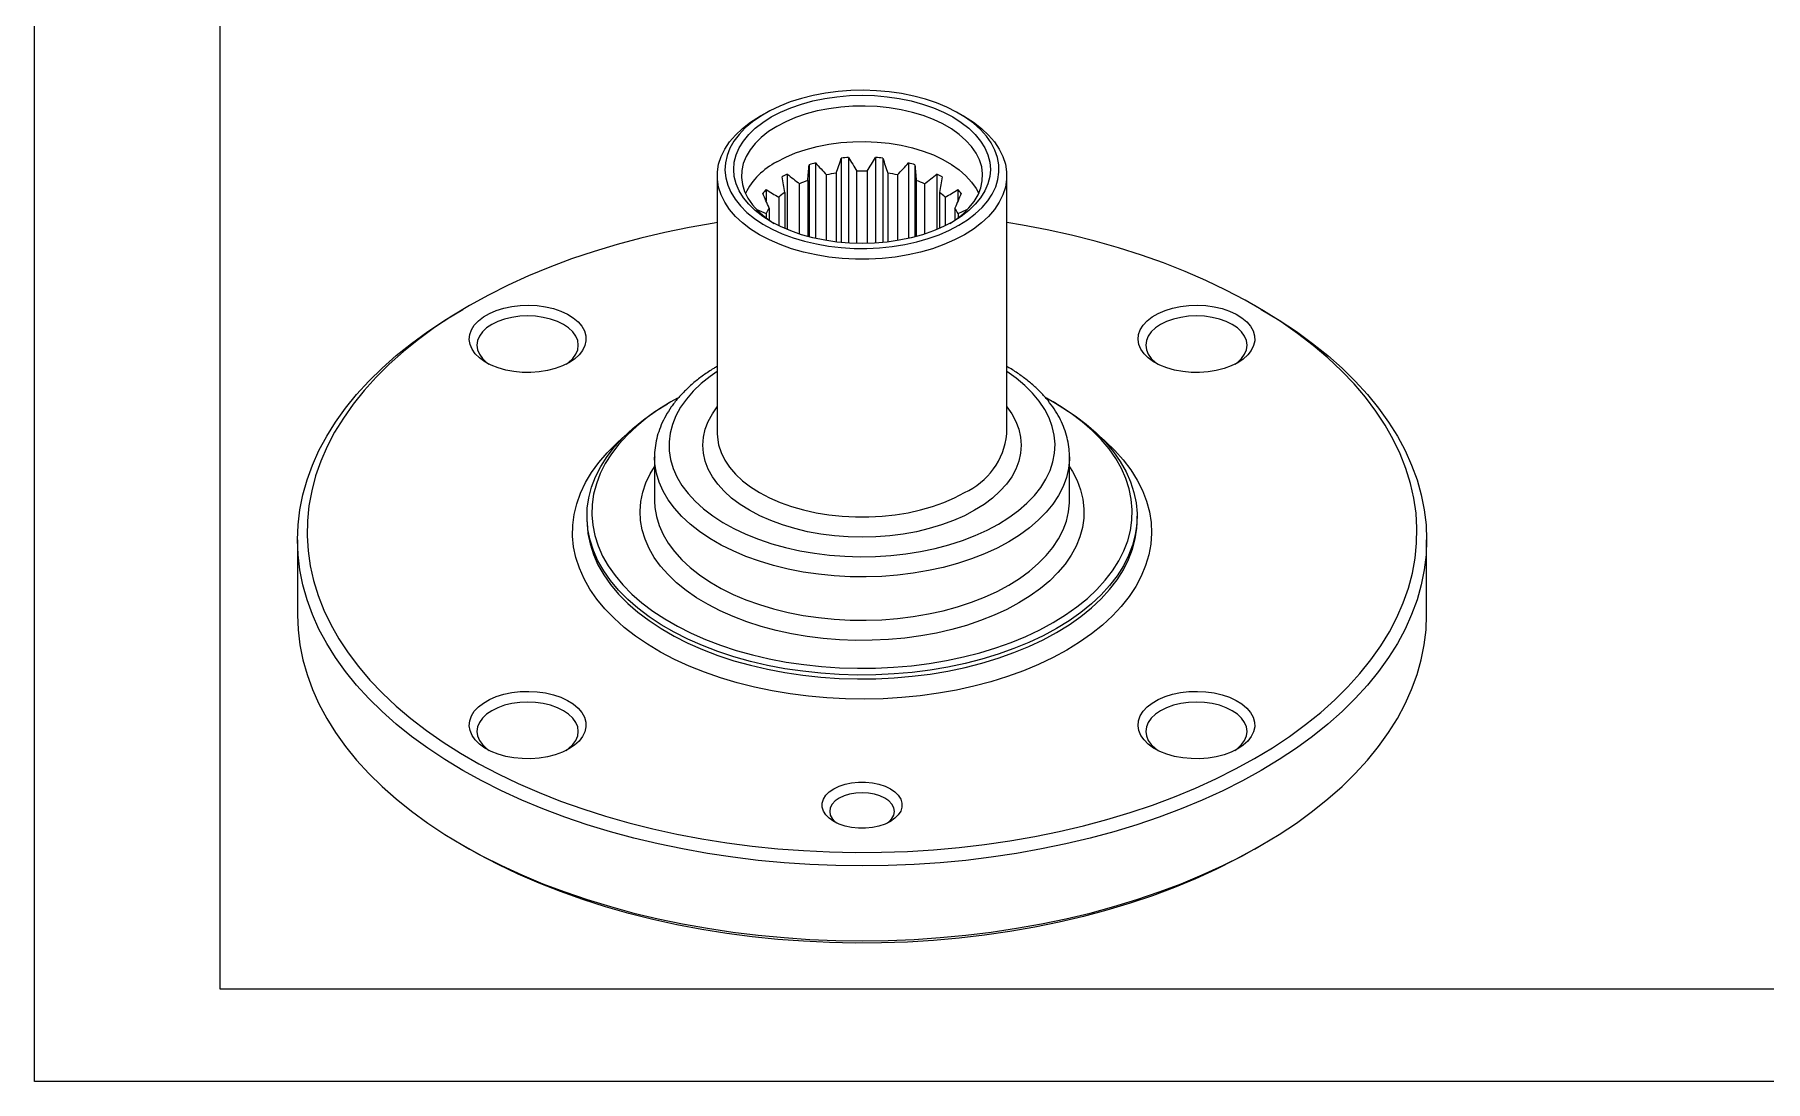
# Model space of a CAD drawing. Header units: millimetres. Extents: x 2452 to 2855, y 1106 to 1391.
# Drawn here: x 2452 to 2631.3, y 1106.5 to 1214.9 of the extents above; entities that cross this region are included whole.
import ezdxf

# ---------------------------------------------------------------- set-up
doc = ezdxf.new("R2010")
doc.units = ezdxf.units.MM
doc.linetypes.add('ACAD_ISO05W100', pattern=[33, 24, -3, 0, -3, 0, -3])
doc.layers.add('AM_BOR', color=2, linetype='ACAD_ISO05W100', lineweight=35)

# ---------------------------------------------------------------- blocks, each defined once
blk = doc.blocks.new('A3 ZTL')
for p, q in [((19.57, 280.82), (19.57, 9.78)), ((19.57, 9.78), (401.17, 9.78))]:
    blk.add_line(p, q)
at = {"layer": 'AM_BOR', "color": 135, "linetype": 'Continuous', "lineweight": 25}
for p, q in [((0, 0), (0, 290.61)), ((410.96, 0), (0, 0))]:
    blk.add_line(p, q, dxfattribs=at)

msp = doc.modelspace()

# ---------------------------------------------------------------- linework, layer by layer
at = {"color": 7, "linetype": 'Continuous', "lineweight": 15}
for p, q in [((2527.65, 1206.763), (2527.085, 1206.437)), ((2548.301, 1206.437), (2547.735, 1206.763)), ((2532.877, 1201.634), (2532.877, 1193.811)), ((2535.548, 1202.135), (2535.548, 1193.39)), ((2536.289, 1202.203), (2536.289, 1193.333)), ((2539.097, 1202.203), (2539.097, 1193.333)), ((2539.838, 1202.135), (2539.838, 1193.39)), ((2542.509, 1201.634), (2542.509, 1193.811)), ((2522.693, 1200.315), (2522.693, 1173.614)), ((2529.937, 1200.485), (2529.937, 1194.731)), ((2532.07, 1199.826), (2532.07, 1194.01)), ((2532.209, 1201.438), (2532.209, 1193.973)), ((2534.017, 1193.589), (2534.017, 1200.398)), ((2535.012, 1200.585), (2535.012, 1193.448)), ((2537.17, 1193.296), (2537.17, 1200.782)), ((2538.216, 1200.782), (2538.216, 1193.296)), ((2540.374, 1200.585), (2540.374, 1193.448)), ((2541.369, 1200.398), (2541.369, 1193.589)), ((2543.177, 1201.438), (2543.177, 1193.973)), ((2543.316, 1199.826), (2543.316, 1194.01)), ((2545.449, 1200.485), (2545.449, 1194.731)), ((2552.693, 1173.614), (2552.693, 1200.315)), ((2527.756, 1198.867), (2527.756, 1197.695)), ((2529.063, 1198.09), (2529.063, 1195.125)), ((2529.678, 1198.579), (2529.678, 1194.841)), ((2531.223, 1194.259), (2531.223, 1199.47)), ((2544.163, 1199.47), (2544.163, 1194.259)), ((2545.708, 1198.579), (2545.708, 1194.841)), ((2546.323, 1198.09), (2546.323, 1195.125)), ((2547.63, 1198.867), (2547.63, 1197.695)), ((2526.791, 1196.828), (2527.748, 1196.392)), ((2527.748, 1196.392), (2527.748, 1195.943)), ((2528.071, 1196.966), (2528.071, 1195.708)), ((2547.314, 1196.966), (2547.314, 1195.708)), ((2547.638, 1196.392), (2548.551, 1196.808)), ((2547.638, 1196.392), (2547.638, 1195.943)), ((2497.028, 1186.875), (2496.32, 1186.466)), ((2579.065, 1186.466), (2578.358, 1186.875)), ((2517.891, 1176.876), (2517.537, 1176.672)), ((2557.849, 1176.672), (2557.495, 1176.876)), ((2552.693, 1173.563), (2552.693, 1173.614)), ((2516.193, 1171.164), (2516.193, 1166.673)), ((2559.193, 1166.673), (2559.193, 1171.164)), ((2516.193, 1166.673), (2516.193, 1166.594)), ((2559.193, 1166.629), (2559.193, 1166.673)), ((2509.193, 1165.04), (2509.193, 1164.632)), ((2509.193, 1164.632), (2509.193, 1164.539)), ((2566.193, 1164.632), (2566.193, 1165.04)), ((2566.193, 1164.632), (2566.193, 1164.669)), ((2479.193, 1162.59), (2479.193, 1154.833)), ((2596.193, 1154.833), (2596.193, 1162.59)), ((2496.32, 1130.957), (2497.028, 1130.549)), ((2578.358, 1130.549), (2579.065, 1130.957))]:
    msp.add_line(p, q, dxfattribs=at)
at = {"color": 7, "linetype": 'Continuous', "lineweight": 15, "flags": 128}
for points in [[(2547.734, 1195.171), (2548.63, 1195.74), (2549.43, 1196.354), (2550.127, 1197.009), (2550.714, 1197.698), (2551.188, 1198.416), (2551.542, 1199.157), (2551.775, 1199.914), (2551.884, 1200.68), (2551.869, 1201.448), (2551.728, 1202.212), (2551.465, 1202.965), (2551.08, 1203.701), (2550.578, 1204.413), (2549.963, 1205.094), (2549.239, 1205.739), (2548.415, 1206.343), (2547.496, 1206.899), (2546.491, 1207.402), (2545.408, 1207.85), (2544.258, 1208.237), (2543.05, 1208.56), (2541.795, 1208.816), (2540.504, 1209.003), (2539.188, 1209.12), (2537.859, 1209.165), (2536.529, 1209.138), (2535.209, 1209.039), (2533.911, 1208.869), (2532.646, 1208.63), (2531.425, 1208.323), (2530.259, 1207.952), (2529.159, 1207.52), (2528.134, 1207.03), (2527.192, 1206.486), (2526.343, 1205.894), (2525.594, 1205.259), (2524.951, 1204.586), (2524.42, 1203.882), (2524.006, 1203.151), (2523.712, 1202.402), (2523.541, 1201.64), (2523.494, 1200.872), (2523.572, 1200.105), (2523.774, 1199.345), (2524.098, 1198.6), (2524.542, 1197.875), (2525.102, 1197.178), (2525.772, 1196.514), (2526.547, 1195.889), (2527.419, 1195.309), (2528.382, 1194.778), (2529.427, 1194.302), (2530.545, 1193.885), (2531.725, 1193.529), (2532.958, 1193.239), (2534.232, 1193.017), (2535.537, 1192.865), (2536.861, 1192.784), (2538.192, 1192.775), (2539.519, 1192.838), (2540.83, 1192.973), (2542.113, 1193.177), (2543.357, 1193.451), (2544.551, 1193.79), (2545.685, 1194.192), (2546.749, 1194.654), (2547.734, 1195.171)], [(2547.097, 1195.539), (2546.13, 1195.033), (2545.082, 1194.584), (2543.962, 1194.196), (2542.783, 1193.874), (2541.554, 1193.62), (2540.288, 1193.437), (2538.997, 1193.327), (2537.693, 1193.29), (2536.389, 1193.327), (2535.098, 1193.437), (2533.832, 1193.62), (2532.603, 1193.874), (2531.423, 1194.196), (2530.304, 1194.584), (2529.255, 1195.033), (2528.288, 1195.539), (2527.412, 1196.097), (2526.634, 1196.702), (2525.963, 1197.348), (2525.405, 1198.03), (2524.966, 1198.739), (2524.648, 1199.47), (2524.457, 1200.215), (2524.393, 1200.968), (2524.457, 1201.72), (2524.648, 1202.466), (2524.966, 1203.197), (2525.405, 1203.906), (2525.963, 1204.587), (2526.634, 1205.233), (2527.412, 1205.839), (2528.288, 1206.397), (2529.255, 1206.903), (2530.304, 1207.352), (2531.423, 1207.739), (2532.603, 1208.061), (2533.832, 1208.315), (2535.098, 1208.498), (2536.389, 1208.609), (2537.693, 1208.646), (2538.997, 1208.609), (2540.288, 1208.498), (2541.554, 1208.315), (2542.783, 1208.061), (2543.962, 1207.739), (2545.082, 1207.352), (2546.13, 1206.903), (2547.097, 1206.397), (2547.974, 1205.839), (2548.751, 1205.233), (2549.422, 1204.587), (2549.98, 1203.906), (2550.42, 1203.197), (2550.737, 1202.466), (2550.929, 1201.72), (2550.993, 1200.968), (2550.929, 1200.215), (2550.737, 1199.47), (2550.42, 1198.739), (2549.98, 1198.03), (2549.422, 1197.348), (2548.751, 1196.702), (2547.974, 1196.097), (2547.097, 1195.539)], [(2546.807, 1195.376), (2547.381, 1195.754), (2548.13, 1196.344), (2548.772, 1196.974), (2549.301, 1197.638), (2549.711, 1198.329), (2549.997, 1199.042), (2550.157, 1199.767), (2550.189, 1200.497), (2550.093, 1201.226), (2549.869, 1201.946), (2549.521, 1202.649), (2549.051, 1203.327), (2548.465, 1203.975), (2547.768, 1204.586), (2546.968, 1205.152), (2546.073, 1205.669), (2545.091, 1206.131), (2544.034, 1206.533), (2542.912, 1206.872), (2541.736, 1207.143), (2540.519, 1207.344), (2539.272, 1207.473), (2538.01, 1207.528), (2536.744, 1207.51), (2535.488, 1207.417), (2534.254, 1207.252), (2533.056, 1207.016), (2531.905, 1206.711), (2530.814, 1206.34), (2529.794, 1205.907), (2528.854, 1205.417), (2528.005, 1204.875), (2527.256, 1204.286), (2526.613, 1203.656), (2526.085, 1202.991), (2525.675, 1202.3), (2525.389, 1201.588), (2525.229, 1200.863), (2525.197, 1200.132), (2525.293, 1199.403), (2525.516, 1198.683), (2525.865, 1197.981), (2526.334, 1197.302), (2526.921, 1196.654), (2527.618, 1196.044), (2528.418, 1195.477), (2528.579, 1195.376)], [(2548.3, 1194.192), (2547.276, 1193.653), (2546.17, 1193.171), (2544.992, 1192.75), (2543.752, 1192.393), (2542.46, 1192.104), (2541.127, 1191.885), (2539.765, 1191.738), (2538.386, 1191.664), (2537, 1191.664), (2535.621, 1191.738), (2534.259, 1191.885), (2532.926, 1192.104), (2531.634, 1192.393), (2530.394, 1192.75), (2529.216, 1193.171), (2528.11, 1193.653), (2527.086, 1194.192), (2526.153, 1194.783), (2525.318, 1195.421), (2524.589, 1196.101), (2523.971, 1196.817), (2523.47, 1197.563), (2523.091, 1198.332), (2522.837, 1199.118), (2522.709, 1199.915), (2522.709, 1200.714), (2522.837, 1201.511), (2523.091, 1202.297), (2523.47, 1203.066), (2523.971, 1203.812), (2524.589, 1204.528), (2525.318, 1205.208), (2526.153, 1205.847), (2527.085, 1206.437)], [(2548.301, 1206.437), (2549.233, 1205.847), (2550.068, 1205.208), (2550.797, 1204.528), (2551.415, 1203.812), (2551.915, 1203.066), (2552.294, 1202.297), (2552.549, 1201.511), (2552.677, 1200.714), (2552.677, 1199.915), (2552.549, 1199.118), (2552.294, 1198.332), (2551.915, 1197.563), (2551.415, 1196.817), (2550.797, 1196.101), (2550.068, 1195.421), (2549.233, 1194.783), (2548.3, 1194.192)], [(2528.854, 1201.743), (2529.794, 1202.233), (2530.814, 1202.665), (2531.905, 1203.036), (2533.056, 1203.341), (2534.254, 1203.578), (2535.488, 1203.743), (2536.744, 1203.835), (2538.01, 1203.854), (2539.272, 1203.798), (2540.519, 1203.669), (2541.736, 1203.468), (2542.912, 1203.197), (2544.034, 1202.859), (2545.091, 1202.457), (2546.073, 1201.995), (2546.968, 1201.478), (2547.768, 1200.911), (2548.465, 1200.301), (2549.051, 1199.653), (2549.521, 1198.974), (2549.781, 1198.477)], [(2522.693, 1195.452), (2522.377, 1195.402), (2519.796, 1194.952), (2517.255, 1194.433), (2514.758, 1193.846), (2512.312, 1193.192), (2509.921, 1192.473), (2507.592, 1191.689), (2505.329, 1190.844), (2503.136, 1189.938), (2501.02, 1188.973), (2498.985, 1187.953), (2497.034, 1186.879), (2495.173, 1185.753), (2493.406, 1184.578), (2491.735, 1183.356), (2490.166, 1182.09), (2488.701, 1180.784), (2487.344, 1179.439), (2486.098, 1178.059), (2484.965, 1176.647), (2483.948, 1175.206), (2483.049, 1173.738), (2482.27, 1172.248), (2481.613, 1170.739), (2481.08, 1169.214), (2480.67, 1167.675), (2480.386, 1166.128), (2480.228, 1164.574), (2480.197, 1163.018), (2480.292, 1161.462), (2480.513, 1159.911), (2480.859, 1158.368), (2481.331, 1156.836), (2481.926, 1155.318), (2482.644, 1153.818), (2483.484, 1152.339), (2484.442, 1150.884), (2485.517, 1149.457), (2486.707, 1148.06), (2488.009, 1146.698), (2489.42, 1145.372), (2490.938, 1144.085), (2492.558, 1142.841), (2494.277, 1141.643), (2496.092, 1140.492), (2497.999, 1139.391), (2499.992, 1138.344), (2502.069, 1137.351), (2504.223, 1136.416), (2506.452, 1135.54), (2508.749, 1134.725), (2511.109, 1133.973), (2513.528, 1133.286), (2516, 1132.666), (2518.52, 1132.113), (2521.082, 1131.628), (2523.681, 1131.214), (2526.31, 1130.87), (2528.964, 1130.598), (2531.638, 1130.397), (2534.325, 1130.27), (2537.019, 1130.215), (2539.715, 1130.233), (2542.406, 1130.325), (2545.087, 1130.488), (2547.751, 1130.725), (2550.394, 1131.033), (2553.009, 1131.412), (2555.59, 1131.862), (2558.131, 1132.381), (2560.628, 1132.968), (2563.074, 1133.622), (2565.465, 1134.341), (2567.794, 1135.125), (2570.057, 1135.97), (2572.249, 1136.876), (2574.366, 1137.84), (2576.401, 1138.861), (2578.352, 1139.935), (2578.352, 1139.935)], [(2578.352, 1139.935), (2580.213, 1141.061), (2581.98, 1142.236), (2583.65, 1143.458), (2585.22, 1144.723), (2586.684, 1146.03), (2588.042, 1147.375), (2589.288, 1148.755), (2590.421, 1150.167), (2591.438, 1151.608), (2592.337, 1153.075), (2593.116, 1154.565), (2593.773, 1156.075), (2594.306, 1157.6), (2594.716, 1159.139), (2594.999, 1160.686), (2595.157, 1162.24), (2595.189, 1163.796), (2595.094, 1165.351), (2594.873, 1166.902), (2594.527, 1168.446), (2594.055, 1169.978), (2593.459, 1171.496), (2592.741, 1172.996), (2591.902, 1174.475), (2590.944, 1175.93), (2589.869, 1177.357), (2588.679, 1178.753), (2587.377, 1180.116), (2585.965, 1181.442), (2584.448, 1182.729), (2582.828, 1183.972), (2581.108, 1185.171), (2579.294, 1186.322), (2577.387, 1187.422), (2575.394, 1188.47), (2573.317, 1189.463), (2571.163, 1190.398), (2568.934, 1191.274), (2566.637, 1192.089), (2564.277, 1192.84), (2561.858, 1193.527), (2559.385, 1194.148), (2556.866, 1194.701), (2554.304, 1195.186), (2552.693, 1195.452)], [(2579.059, 1138.71), (2577.104, 1137.633), (2575.065, 1136.609), (2572.947, 1135.64), (2570.753, 1134.729), (2568.489, 1133.877), (2566.159, 1133.087), (2563.769, 1132.36), (2561.322, 1131.697), (2558.826, 1131.1), (2556.284, 1130.57), (2553.702, 1130.108), (2551.087, 1129.716), (2548.442, 1129.394), (2545.775, 1129.143), (2543.091, 1128.963), (2540.395, 1128.855), (2537.693, 1128.819), (2534.991, 1128.855), (2532.295, 1128.963), (2529.611, 1129.143), (2526.944, 1129.394), (2524.299, 1129.716), (2521.684, 1130.108), (2519.102, 1130.57), (2516.56, 1131.1), (2514.064, 1131.697), (2511.617, 1132.36), (2509.227, 1133.087), (2506.897, 1133.877), (2504.632, 1134.729), (2502.439, 1135.64), (2500.32, 1136.609), (2498.282, 1137.633), (2496.327, 1138.71), (2494.461, 1139.839), (2492.687, 1141.016), (2491.009, 1142.239), (2489.431, 1143.505), (2487.955, 1144.812), (2486.586, 1146.157), (2485.326, 1147.537), (2484.177, 1148.949), (2483.143, 1150.391), (2482.226, 1151.858), (2481.426, 1153.348), (2480.747, 1154.858), (2480.189, 1156.385), (2479.754, 1157.925), (2479.442, 1159.474), (2479.255, 1161.031), (2479.193, 1162.59), (2479.255, 1164.15), (2479.442, 1165.706), (2479.754, 1167.256), (2480.189, 1168.796), (2480.747, 1170.322), (2481.426, 1171.832), (2482.226, 1173.323), (2483.143, 1174.79), (2484.177, 1176.231), (2485.326, 1177.644), (2486.586, 1179.024), (2487.955, 1180.369), (2489.431, 1181.676), (2491.009, 1182.942), (2492.687, 1184.165), (2494.461, 1185.342), (2496.32, 1186.466)], [(2507.323, 1180.939), (2506.654, 1180.606), (2505.909, 1180.332), (2505.102, 1180.125), (2504.252, 1179.987), (2503.376, 1179.922), (2502.493, 1179.931), (2501.622, 1180.014), (2500.781, 1180.17), (2499.988, 1180.395), (2499.26, 1180.684), (2498.613, 1181.031), (2498.061, 1181.429), (2497.615, 1181.869), (2497.284, 1182.342), (2497.076, 1182.837), (2496.996, 1183.345), (2497.044, 1183.854), (2497.22, 1184.354), (2497.521, 1184.833), (2497.939, 1185.282), (2498.466, 1185.692), (2499.09, 1186.052), (2499.799, 1186.356), (2500.577, 1186.598), (2501.408, 1186.771), (2502.273, 1186.873), (2503.155, 1186.901), (2504.035, 1186.854), (2504.893, 1186.734), (2505.712, 1186.544), (2506.474, 1186.286), (2507.164, 1185.967), (2507.765, 1185.594), (2508.266, 1185.174), (2508.655, 1184.716), (2508.925, 1184.23), (2509.069, 1183.727), (2509.086, 1183.218), (2508.973, 1182.712), (2508.734, 1182.221), (2508.374, 1181.755), (2507.9, 1181.325), (2507.323, 1180.939)], [(2506.757, 1184.899), (2506.131, 1185.208), (2505.428, 1185.456), (2504.667, 1185.638), (2503.866, 1185.749), (2503.045, 1185.786), (2502.223, 1185.749), (2501.422, 1185.638), (2500.661, 1185.456), (2499.959, 1185.208), (2499.332, 1184.899), (2498.797, 1184.537), (2498.367, 1184.132), (2498.052, 1183.692), (2497.859, 1183.23), (2497.795, 1182.756), (2497.859, 1182.282), (2498.052, 1181.819), (2498.367, 1181.38), (2498.797, 1180.974), (2499.069, 1180.776)], [(2576.619, 1180.939), (2575.951, 1180.606), (2575.205, 1180.332), (2574.399, 1180.125), (2573.549, 1179.987), (2572.672, 1179.922), (2571.789, 1179.931), (2570.918, 1180.014), (2570.077, 1180.17), (2569.284, 1180.395), (2568.557, 1180.684), (2567.91, 1181.031), (2567.357, 1181.429), (2566.911, 1181.869), (2566.58, 1182.342), (2566.373, 1182.837), (2566.292, 1183.345), (2566.341, 1183.854), (2566.517, 1184.354), (2566.817, 1184.833), (2567.235, 1185.282), (2567.762, 1185.692), (2568.387, 1186.052), (2569.096, 1186.356), (2569.874, 1186.598), (2570.704, 1186.771), (2571.57, 1186.873), (2572.452, 1186.901), (2573.331, 1186.854), (2574.19, 1186.734), (2575.009, 1186.544), (2575.771, 1186.286), (2576.46, 1185.967), (2577.061, 1185.594), (2577.562, 1185.174), (2577.952, 1184.716), (2578.221, 1184.23), (2578.366, 1183.727), (2578.382, 1183.218), (2578.269, 1182.712), (2578.03, 1182.221), (2577.67, 1181.755), (2577.196, 1181.325), (2576.619, 1180.939)], [(2576.317, 1180.776), (2576.588, 1180.974), (2577.019, 1181.38), (2577.334, 1181.819), (2577.526, 1182.282), (2577.591, 1182.756), (2577.526, 1183.23), (2577.334, 1183.692), (2577.019, 1184.132), (2576.588, 1184.537), (2576.053, 1184.899), (2575.427, 1185.208), (2574.725, 1185.456), (2573.963, 1185.638), (2573.162, 1185.749), (2572.341, 1185.786), (2571.52, 1185.749), (2570.719, 1185.638), (2569.958, 1185.456), (2569.255, 1185.208), (2568.629, 1184.899), (2568.094, 1184.537), (2567.663, 1184.132), (2567.348, 1183.692), (2567.156, 1183.23), (2567.091, 1182.756), (2567.156, 1182.282), (2567.348, 1181.819), (2567.663, 1181.38), (2568.094, 1180.974), (2568.365, 1180.776)], [(2579.065, 1186.466), (2580.925, 1185.342), (2582.699, 1184.165), (2584.377, 1182.942), (2585.955, 1181.676), (2587.431, 1180.369), (2588.8, 1179.024), (2590.06, 1177.644), (2591.208, 1176.231), (2592.243, 1174.79), (2593.16, 1173.323), (2593.96, 1171.832), (2594.639, 1170.322), (2595.197, 1168.796), (2595.632, 1167.256), (2595.943, 1165.706), (2596.13, 1164.15), (2596.193, 1162.59), (2596.13, 1161.031), (2595.943, 1159.474), (2595.632, 1157.925), (2595.197, 1156.385), (2594.639, 1154.858), (2593.96, 1153.348), (2593.16, 1151.858), (2592.243, 1150.391), (2591.208, 1148.949), (2590.06, 1147.537), (2588.8, 1146.157), (2587.431, 1144.812), (2585.955, 1143.505), (2584.377, 1142.239), (2582.699, 1141.016), (2580.925, 1139.839), (2579.059, 1138.71)], [(2507.02, 1180.776), (2507.292, 1180.974), (2507.722, 1181.38), (2508.038, 1181.819), (2508.23, 1182.282), (2508.295, 1182.756), (2508.23, 1183.23), (2508.038, 1183.692), (2507.722, 1184.132), (2507.292, 1184.537), (2506.757, 1184.899)], [(2557.845, 1153.406), (2556.454, 1152.655), (2554.98, 1151.959), (2553.428, 1151.322), (2551.805, 1150.746), (2550.12, 1150.234), (2548.379, 1149.788), (2546.59, 1149.41), (2544.762, 1149.101), (2542.902, 1148.864), (2541.019, 1148.7), (2539.121, 1148.608), (2537.217, 1148.59), (2535.314, 1148.645), (2533.423, 1148.773), (2531.55, 1148.974), (2529.705, 1149.247), (2527.896, 1149.59), (2526.13, 1150.002), (2524.416, 1150.482), (2522.761, 1151.026), (2521.173, 1151.633), (2519.659, 1152.3), (2518.225, 1153.024), (2516.878, 1153.801), (2515.624, 1154.629), (2514.469, 1155.503), (2513.418, 1156.42), (2512.474, 1157.375), (2511.644, 1158.365), (2510.93, 1159.384), (2510.335, 1160.429), (2509.863, 1161.494), (2509.515, 1162.575), (2509.292, 1163.667), (2509.197, 1164.765), (2509.229, 1165.864), (2509.388, 1166.96), (2509.673, 1168.047), (2510.084, 1169.121), (2510.617, 1170.176), (2511.272, 1171.209), (2512.045, 1172.214), (2512.932, 1173.187), (2513.93, 1174.123), (2515.034, 1175.019), (2516.239, 1175.871), (2517.537, 1176.672)], [(2518.572, 1177.256), (2517.894, 1176.878), (2516.616, 1176.089), (2515.432, 1175.253), (2514.347, 1174.372), (2513.367, 1173.452), (2512.495, 1172.496), (2511.736, 1171.509), (2511.092, 1170.495), (2510.568, 1169.458), (2510.165, 1168.403), (2509.884, 1167.335), (2509.728, 1166.258), (2509.697, 1165.178), (2509.791, 1164.099), (2510.009, 1163.026), (2510.351, 1161.964), (2510.815, 1160.918), (2511.399, 1159.892), (2512.101, 1158.89), (2512.917, 1157.918), (2513.843, 1156.98), (2514.877, 1156.079), (2516.012, 1155.22), (2517.243, 1154.407), (2518.567, 1153.643), (2519.975, 1152.932), (2521.463, 1152.277), (2523.023, 1151.68), (2524.649, 1151.145), (2526.333, 1150.674), (2528.068, 1150.269), (2529.845, 1149.932), (2531.658, 1149.664), (2533.498, 1149.467), (2535.356, 1149.341), (2537.225, 1149.286), (2539.096, 1149.305), (2540.961, 1149.395), (2542.811, 1149.557), (2544.638, 1149.789), (2546.434, 1150.092), (2548.192, 1150.463), (2549.902, 1150.902), (2551.558, 1151.405), (2553.151, 1151.971), (2554.676, 1152.597), (2556.125, 1153.281), (2557.492, 1154.019)], [(2557.492, 1154.019), (2558.77, 1154.808), (2559.954, 1155.644), (2561.039, 1156.524), (2562.019, 1157.444), (2562.891, 1158.4), (2563.65, 1159.388), (2564.293, 1160.402), (2564.818, 1161.439), (2565.221, 1162.494), (2565.502, 1163.562), (2565.658, 1164.638), (2565.689, 1165.718), (2565.595, 1166.797), (2565.377, 1167.87), (2565.035, 1168.932), (2564.571, 1169.979), (2563.986, 1171.005), (2563.285, 1172.006), (2562.469, 1172.978), (2561.542, 1173.917), (2560.509, 1174.818), (2559.374, 1175.677), (2558.142, 1176.49), (2556.819, 1177.254), (2556.729, 1177.302)], [(2557.849, 1176.672), (2558.508, 1176.279), (2559.761, 1175.451), (2560.917, 1174.577), (2561.968, 1173.66), (2562.911, 1172.705), (2563.742, 1171.715), (2564.456, 1170.696), (2565.051, 1169.651), (2565.523, 1168.586), (2565.871, 1167.505), (2566.093, 1166.413), (2566.189, 1165.315), (2566.157, 1164.216), (2565.998, 1163.12), (2565.713, 1162.033), (2565.302, 1160.959), (2564.768, 1159.904), (2564.114, 1158.871), (2563.341, 1157.866), (2562.454, 1156.893), (2561.456, 1155.957), (2560.352, 1155.061), (2559.146, 1154.209), (2557.845, 1153.406)], [(2479.193, 1154.833), (2479.255, 1153.274), (2479.442, 1151.717), (2479.754, 1150.168), (2480.189, 1148.628), (2480.747, 1147.101), (2481.426, 1145.591), (2482.226, 1144.101), (2483.143, 1142.634), (2484.177, 1141.192), (2485.326, 1139.78), (2486.586, 1138.4), (2487.955, 1137.055), (2489.431, 1135.748), (2491.009, 1134.481), (2492.687, 1133.259), (2494.461, 1132.082), (2496.327, 1130.953), (2498.282, 1129.876), (2500.32, 1128.852), (2502.439, 1127.883), (2504.632, 1126.972), (2506.897, 1126.12), (2509.227, 1125.33), (2511.617, 1124.602), (2514.064, 1123.939), (2516.56, 1123.342), (2519.102, 1122.813), (2521.684, 1122.351), (2524.299, 1121.959), (2526.944, 1121.637), (2529.611, 1121.386), (2532.295, 1121.206), (2534.991, 1121.098), (2537.693, 1121.062), (2540.395, 1121.098), (2543.091, 1121.206), (2545.775, 1121.386), (2548.442, 1121.637), (2551.087, 1121.959), (2553.702, 1122.351), (2556.284, 1122.813), (2558.826, 1123.342), (2561.322, 1123.939), (2563.769, 1124.602), (2566.159, 1125.33), (2568.489, 1126.12), (2570.753, 1126.972), (2572.947, 1127.883), (2575.065, 1128.852), (2577.104, 1129.876), (2579.059, 1130.953), (2580.925, 1132.082), (2582.699, 1133.259), (2584.377, 1134.481), (2585.955, 1135.748), (2587.431, 1137.055), (2588.8, 1138.4), (2590.06, 1139.78), (2591.208, 1141.192), (2592.243, 1142.634), (2593.16, 1144.101), (2593.96, 1145.591), (2594.639, 1147.101), (2595.197, 1148.628), (2595.632, 1150.168), (2595.943, 1151.717), (2596.13, 1153.274), (2596.193, 1154.833), (2596.193, 1154.833)], [(2507.323, 1140.935), (2506.654, 1140.602), (2505.909, 1140.329), (2505.102, 1140.121), (2504.252, 1139.983), (2503.376, 1139.918), (2502.493, 1139.927), (2501.622, 1140.01), (2500.781, 1140.166), (2499.988, 1140.391), (2499.26, 1140.68), (2498.613, 1141.027), (2498.061, 1141.425), (2497.615, 1141.865), (2497.284, 1142.338), (2497.076, 1142.833), (2496.996, 1143.341), (2497.044, 1143.85), (2497.22, 1144.35), (2497.521, 1144.829), (2497.939, 1145.279), (2498.466, 1145.688), (2499.09, 1146.048), (2499.799, 1146.352), (2500.577, 1146.594), (2501.408, 1146.767), (2502.273, 1146.869), (2503.155, 1146.897), (2504.035, 1146.85), (2504.893, 1146.73), (2505.712, 1146.54), (2506.474, 1146.282), (2507.164, 1145.963), (2507.765, 1145.59), (2508.266, 1145.17), (2508.655, 1144.712), (2508.925, 1144.226), (2509.069, 1143.723), (2509.086, 1143.214), (2508.973, 1142.708), (2508.734, 1142.217), (2508.374, 1141.751), (2507.9, 1141.321), (2507.323, 1140.935)], [(2576.619, 1140.935), (2575.951, 1140.602), (2575.205, 1140.329), (2574.399, 1140.121), (2573.549, 1139.983), (2572.672, 1139.918), (2571.789, 1139.927), (2570.918, 1140.01), (2570.077, 1140.166), (2569.284, 1140.391), (2568.557, 1140.68), (2567.91, 1141.027), (2567.357, 1141.425), (2566.911, 1141.865), (2566.58, 1142.338), (2566.373, 1142.833), (2566.292, 1143.341), (2566.341, 1143.85), (2566.517, 1144.35), (2566.817, 1144.829), (2567.235, 1145.279), (2567.762, 1145.688), (2568.387, 1146.048), (2569.096, 1146.352), (2569.874, 1146.594), (2570.704, 1146.767), (2571.57, 1146.869), (2572.452, 1146.897), (2573.331, 1146.85), (2574.19, 1146.73), (2575.009, 1146.54), (2575.771, 1146.282), (2576.46, 1145.963), (2577.061, 1145.59), (2577.562, 1145.17), (2577.952, 1144.712), (2578.221, 1144.226), (2578.366, 1143.723), (2578.382, 1143.214), (2578.269, 1142.708), (2578.03, 1142.217), (2577.67, 1141.751), (2577.196, 1141.321), (2576.619, 1140.935)], [(2507.02, 1140.772), (2507.292, 1140.97), (2507.722, 1141.376), (2508.038, 1141.815), (2508.23, 1142.278), (2508.295, 1142.752), (2508.23, 1143.226), (2508.038, 1143.688), (2507.722, 1144.128), (2507.292, 1144.533), (2506.757, 1144.895), (2506.131, 1145.204), (2505.428, 1145.452), (2504.667, 1145.634), (2503.866, 1145.745), (2503.045, 1145.782), (2502.223, 1145.745), (2501.422, 1145.634), (2500.661, 1145.452), (2499.959, 1145.204), (2499.332, 1144.895), (2498.797, 1144.533), (2498.367, 1144.128), (2498.052, 1143.688), (2497.859, 1143.226), (2497.795, 1142.752), (2497.859, 1142.278), (2498.052, 1141.815), (2498.367, 1141.376), (2498.797, 1140.97), (2499.069, 1140.772)], [(2576.053, 1144.895), (2575.427, 1145.204), (2574.725, 1145.452), (2573.963, 1145.634), (2573.162, 1145.745), (2572.341, 1145.782), (2571.52, 1145.745), (2570.719, 1145.634), (2569.958, 1145.452), (2569.255, 1145.204), (2568.629, 1144.895), (2568.094, 1144.533), (2567.663, 1144.128), (2567.348, 1143.688), (2567.156, 1143.226), (2567.091, 1142.752), (2567.156, 1142.278), (2567.348, 1141.815), (2567.663, 1141.376), (2568.094, 1140.97), (2568.365, 1140.772)], [(2576.317, 1140.772), (2576.588, 1140.97), (2577.019, 1141.376), (2577.334, 1141.815), (2577.526, 1142.278), (2577.591, 1142.752), (2577.526, 1143.226), (2577.334, 1143.688), (2577.019, 1144.128), (2576.588, 1144.533), (2576.053, 1144.895)], [(2540.627, 1133.426), (2540.073, 1133.157), (2539.447, 1132.949), (2538.767, 1132.806), (2538.055, 1132.733), (2537.331, 1132.733), (2536.619, 1132.806), (2535.939, 1132.949), (2535.313, 1133.157), (2534.758, 1133.426), (2534.293, 1133.746), (2533.932, 1134.107), (2533.684, 1134.5), (2533.559, 1134.911), (2533.559, 1135.329), (2533.684, 1135.74), (2533.932, 1136.132), (2534.293, 1136.494), (2534.758, 1136.814), (2535.313, 1137.082), (2535.939, 1137.291), (2536.619, 1137.434), (2537.331, 1137.506), (2538.055, 1137.506), (2538.767, 1137.434), (2539.447, 1137.291), (2540.073, 1137.082), (2540.627, 1136.814), (2541.092, 1136.494), (2541.454, 1136.132), (2541.701, 1135.74), (2541.827, 1135.329), (2541.827, 1134.911), (2541.701, 1134.5), (2541.454, 1134.107), (2541.092, 1133.746), (2540.627, 1133.426)], [(2540.062, 1135.834), (2539.554, 1136.075), (2538.975, 1136.253), (2538.346, 1136.363), (2537.693, 1136.401), (2537.039, 1136.363), (2536.411, 1136.253), (2535.832, 1136.075), (2535.324, 1135.834), (2534.907, 1135.541), (2534.598, 1135.207), (2534.407, 1134.844), (2534.343, 1134.467), (2534.407, 1134.089), (2534.598, 1133.727), (2534.907, 1133.392), (2535.071, 1133.263)], [(2540.315, 1133.263), (2540.478, 1133.392), (2540.788, 1133.727), (2540.979, 1134.089), (2541.043, 1134.467), (2540.979, 1134.844), (2540.788, 1135.207), (2540.478, 1135.541), (2540.062, 1135.834)], [(2578.358, 1130.549), (2578.352, 1130.545), (2576.401, 1129.471), (2574.366, 1128.45), (2572.249, 1127.486), (2570.057, 1126.58), (2567.794, 1125.734), (2565.465, 1124.951), (2563.074, 1124.232), (2560.628, 1123.577), (2558.131, 1122.99), (2555.59, 1122.471), (2553.009, 1122.022), (2550.394, 1121.643), (2547.751, 1121.334), (2545.087, 1121.098), (2542.406, 1120.934), (2539.715, 1120.843), (2537.019, 1120.825), (2534.325, 1120.88), (2531.638, 1121.007), (2528.964, 1121.207), (2526.31, 1121.48), (2523.681, 1121.823), (2521.082, 1122.238), (2518.52, 1122.722), (2516, 1123.275), (2513.528, 1123.896), (2511.109, 1124.583), (2508.749, 1125.335), (2506.452, 1126.15), (2504.223, 1127.026), (2502.069, 1127.961), (2499.992, 1128.953), (2497.999, 1130.001), (2497.028, 1130.549)]]:
    msp.add_lwpolyline(points, dxfattribs=at)
at = {"color": 8, "linetype": 'Continuous', "lineweight": 15, "flags": 128}
for points in [[(2522.693, 1180.026), (2521.968, 1179.523), (2521.036, 1178.779), (2520.209, 1177.995), (2519.493, 1177.176), (2518.892, 1176.326), (2518.409, 1175.451), (2518.049, 1174.557), (2517.812, 1173.649), (2517.702, 1172.733), (2517.718, 1171.815), (2517.86, 1170.901), (2518.127, 1169.996), (2518.518, 1169.106), (2519.031, 1168.237), (2519.661, 1167.394), (2520.406, 1166.583), (2521.259, 1165.808), (2522.217, 1165.075), (2523.272, 1164.389), (2524.419, 1163.753), (2525.65, 1163.171), (2526.956, 1162.648), (2528.331, 1162.186), (2529.765, 1161.789), (2531.248, 1161.459), (2532.773, 1161.198), (2534.329, 1161.008), (2535.906, 1160.889), (2537.494, 1160.844), (2539.084, 1160.871), (2540.664, 1160.971), (2542.226, 1161.144), (2543.76, 1161.387), (2545.255, 1161.7), (2546.702, 1162.081), (2548.092, 1162.527), (2549.416, 1163.035), (2550.667, 1163.602), (2551.835, 1164.225)], [(2551.835, 1164.225), (2552.914, 1164.899), (2553.897, 1165.621), (2554.777, 1166.386), (2555.549, 1167.188), (2556.208, 1168.024), (2556.751, 1168.887), (2557.172, 1169.772), (2557.471, 1170.673), (2557.644, 1171.586), (2557.692, 1172.504), (2557.613, 1173.421), (2557.408, 1174.331), (2557.078, 1175.229), (2556.626, 1176.109), (2556.054, 1176.966), (2555.366, 1177.794), (2554.567, 1178.587), (2553.66, 1179.341), (2552.693, 1180.026)], [(2549.36, 1165.654), (2548.299, 1165.092), (2547.157, 1164.586), (2545.943, 1164.14), (2544.666, 1163.756), (2543.336, 1163.438), (2541.963, 1163.188), (2540.558, 1163.008), (2539.131, 1162.9), (2537.693, 1162.864), (2536.255, 1162.9), (2534.828, 1163.008), (2533.422, 1163.188), (2532.05, 1163.438), (2530.72, 1163.756), (2529.443, 1164.14), (2528.229, 1164.586), (2527.087, 1165.092), (2526.026, 1165.654), (2525.053, 1166.266), (2524.177, 1166.925), (2523.403, 1167.626), (2522.739, 1168.363), (2522.188, 1169.131), (2521.755, 1169.924), (2521.444, 1170.735), (2521.256, 1171.559), (2521.193, 1172.389), (2521.256, 1173.219), (2521.444, 1174.043), (2521.755, 1174.854), (2522.188, 1175.647), (2522.693, 1176.357)], [(2552.693, 1176.357), (2553.198, 1175.647), (2553.631, 1174.854), (2553.942, 1174.043), (2554.13, 1173.219), (2554.193, 1172.389), (2554.13, 1171.559), (2553.942, 1170.735), (2553.631, 1169.924), (2553.198, 1169.131), (2552.647, 1168.363), (2551.982, 1167.626), (2551.209, 1166.925), (2550.333, 1166.266), (2549.36, 1165.654)], [(2558.906, 1151.161), (2557.488, 1150.394), (2555.988, 1149.681), (2554.41, 1149.027), (2552.763, 1148.432), (2551.052, 1147.9), (2549.286, 1147.434), (2547.47, 1147.034), (2545.614, 1146.703), (2543.724, 1146.442), (2541.809, 1146.252), (2539.877, 1146.134), (2537.936, 1146.089), (2535.993, 1146.116), (2534.058, 1146.216), (2532.138, 1146.388), (2530.242, 1146.631), (2528.376, 1146.945), (2526.55, 1147.327), (2524.77, 1147.777), (2523.045, 1148.293), (2521.381, 1148.872), (2519.785, 1149.512), (2518.265, 1150.21), (2516.826, 1150.964), (2515.475, 1151.77), (2514.216, 1152.625), (2513.057, 1153.524), (2512, 1154.466), (2511.051, 1155.445), (2510.215, 1156.457), (2509.493, 1157.498), (2508.89, 1158.564), (2508.407, 1159.651), (2508.047, 1160.753), (2507.812, 1161.866), (2507.702, 1162.986), (2507.717, 1164.108), (2507.859, 1165.227), (2508.126, 1166.338), (2508.516, 1167.436), (2509.029, 1168.518), (2509.662, 1169.578), (2510.413, 1170.613), (2511.278, 1171.617), (2512.254, 1172.587), (2512.922, 1173.177)], [(2522.693, 1173.614), (2522.709, 1173.214), (2522.837, 1172.417), (2523.091, 1171.631), (2523.47, 1170.862), (2523.971, 1170.116), (2524.589, 1169.4), (2525.318, 1168.72), (2526.153, 1168.082), (2527.086, 1167.491), (2528.11, 1166.952), (2529.216, 1166.47), (2530.394, 1166.049), (2531.634, 1165.692), (2532.926, 1165.403), (2534.259, 1165.184), (2535.621, 1165.037), (2537, 1164.964), (2538.386, 1164.964), (2539.765, 1165.037), (2541.127, 1165.184), (2542.46, 1165.403), (2543.752, 1165.692), (2544.992, 1166.049), (2546.17, 1166.47), (2547.276, 1166.952), (2548.3, 1167.491)], [(2562.463, 1173.177), (2562.871, 1172.824), (2563.874, 1171.863), (2564.767, 1170.867), (2565.547, 1169.84), (2566.21, 1168.785), (2566.753, 1167.708), (2567.174, 1166.614), (2567.472, 1165.505), (2567.645, 1164.388), (2567.692, 1163.267), (2567.613, 1162.146), (2567.409, 1161.031), (2567.08, 1159.925), (2566.628, 1158.834), (2566.055, 1157.763), (2565.363, 1156.715), (2564.554, 1155.695), (2563.633, 1154.707), (2562.603, 1153.756), (2561.469, 1152.845), (2560.235, 1151.979), (2558.906, 1151.161)], [(2552.896, 1162.388), (2551.687, 1161.742), (2550.397, 1161.151), (2549.032, 1160.619), (2547.6, 1160.149), (2546.11, 1159.743), (2544.571, 1159.405), (2542.992, 1159.135), (2541.381, 1158.936), (2539.749, 1158.809), (2538.105, 1158.755), (2536.458, 1158.773), (2534.819, 1158.864), (2533.196, 1159.027), (2531.6, 1159.261), (2530.039, 1159.565), (2528.524, 1159.938), (2527.062, 1160.376), (2525.663, 1160.877), (2524.334, 1161.439), (2523.084, 1162.058), (2521.919, 1162.73), (2520.847, 1163.452), (2519.874, 1164.219), (2519.005, 1165.027), (2518.246, 1165.871), (2517.601, 1166.746), (2517.074, 1167.647), (2516.668, 1168.568), (2516.386, 1169.505), (2516.228, 1170.451), (2516.193, 1171.147)], [(2559.193, 1171.181), (2559.189, 1170.926), (2559.094, 1169.977), (2558.874, 1169.035), (2558.53, 1168.105), (2558.063, 1167.193), (2557.477, 1166.305), (2556.774, 1165.445), (2555.96, 1164.618), (2555.038, 1163.83), (2554.015, 1163.085), (2552.896, 1162.388)], [(2553.956, 1156.06), (2552.711, 1155.392), (2551.383, 1154.779), (2549.981, 1154.224), (2548.512, 1153.731), (2546.983, 1153.302), (2545.404, 1152.939), (2543.782, 1152.644), (2542.128, 1152.42), (2540.449, 1152.266), (2538.755, 1152.185), (2537.055, 1152.176), (2535.359, 1152.239), (2533.676, 1152.375), (2532.014, 1152.582), (2530.384, 1152.859), (2528.793, 1153.205), (2527.251, 1153.618), (2525.766, 1154.095), (2524.346, 1154.635), (2522.999, 1155.233), (2521.733, 1155.888), (2520.553, 1156.594), (2519.467, 1157.349), (2518.481, 1158.148), (2517.6, 1158.987), (2516.828, 1159.862), (2516.17, 1160.766), (2515.63, 1161.697), (2515.21, 1162.648), (2514.913, 1163.614), (2514.741, 1164.59), (2514.694, 1165.571), (2514.772, 1166.551), (2514.976, 1167.525), (2515.304, 1168.488), (2515.754, 1169.434), (2516.193, 1170.165)], [(2559.193, 1170.165), (2559.501, 1169.668), (2559.981, 1168.727), (2560.339, 1167.767), (2560.574, 1166.795), (2560.684, 1165.816), (2560.668, 1164.835), (2560.527, 1163.857), (2560.261, 1162.888), (2559.872, 1161.933), (2559.362, 1160.997), (2558.733, 1160.085), (2557.99, 1159.203), (2557.135, 1158.355), (2556.175, 1157.545), (2555.113, 1156.779), (2553.956, 1156.06)], [(2516.193, 1166.594), (2516.228, 1165.96), (2516.386, 1165.014), (2516.668, 1164.077), (2517.074, 1163.156), (2517.601, 1162.255), (2518.246, 1161.38), (2519.005, 1160.536), (2519.874, 1159.728), (2520.847, 1158.961), (2521.919, 1158.239), (2523.084, 1157.567), (2524.334, 1156.948), (2525.663, 1156.386), (2527.062, 1155.885), (2528.524, 1155.447), (2530.039, 1155.074), (2531.6, 1154.77), (2533.196, 1154.536), (2534.819, 1154.373), (2536.458, 1154.282), (2538.105, 1154.264), (2539.749, 1154.318), (2541.381, 1154.445), (2542.992, 1154.644), (2544.571, 1154.914), (2546.11, 1155.252), (2547.6, 1155.658), (2549.032, 1156.128), (2550.397, 1156.66), (2551.687, 1157.251), (2552.896, 1157.897)], [(2552.896, 1157.897), (2554.015, 1158.594), (2555.038, 1159.339), (2555.96, 1160.127), (2556.774, 1160.954), (2557.477, 1161.814), (2558.063, 1162.702), (2558.53, 1163.614), (2558.874, 1164.544), (2559.094, 1165.486), (2559.189, 1166.435), (2559.193, 1166.629)], [(2509.193, 1164.539), (2509.197, 1164.357), (2509.292, 1163.259), (2509.515, 1162.167), (2509.863, 1161.086), (2510.335, 1160.02), (2510.93, 1158.976), (2511.644, 1157.957), (2512.474, 1156.967), (2513.418, 1156.012), (2514.469, 1155.095), (2515.624, 1154.221), (2516.878, 1153.393), (2518.225, 1152.616), (2519.659, 1151.892), (2521.173, 1151.225), (2522.761, 1150.618), (2524.416, 1150.073), (2526.13, 1149.594), (2527.896, 1149.182), (2529.705, 1148.838), (2531.55, 1148.566), (2533.423, 1148.365), (2535.314, 1148.236), (2537.217, 1148.181), (2539.121, 1148.2), (2541.019, 1148.291), (2542.902, 1148.456), (2544.762, 1148.693), (2546.59, 1149.001), (2548.379, 1149.379), (2550.12, 1149.825), (2551.805, 1150.338), (2553.428, 1150.914), (2554.98, 1151.551), (2556.454, 1152.247), (2557.845, 1152.998)], [(2557.845, 1152.998), (2559.146, 1153.801), (2560.352, 1154.652), (2561.456, 1155.548), (2562.454, 1156.485), (2563.341, 1157.458), (2564.114, 1158.463), (2564.768, 1159.495), (2565.302, 1160.551), (2565.713, 1161.624), (2565.998, 1162.712), (2566.157, 1163.807), (2566.193, 1164.632)]]:
    msp.add_lwpolyline(points, dxfattribs=at)
at = {"color": 7, "linetype": 'Continuous', "lineweight": 15}
for centre, radius, start, end in [((2532.287, 1195.077), 7.498, 117.25186, 153.03112), ((2536.986, 1186.432), 15.748, 105.12359, 107.65814), ((2537.664, 1183.075), 19.178, 94.11297, 96.33548), ((2537.722, 1183.075), 19.178, 83.66452, 85.88703), ((2538.4, 1186.432), 15.748, 72.34186, 74.87641), ((2535.019, 1191.069), 10.7, 118.35754, 121.63708), ((2536.301, 1188.551), 12.042, 110.57013, 114.93856), ((2537.491, 1184.619), 16.158, 98.82828, 102.41902), ((2537.693, 1182.957), 17.833, 88.31895, 91.68105), ((2537.894, 1184.619), 16.158, 77.58098, 81.17172), ((2539.085, 1188.551), 12.042, 65.06144, 69.42987), ((2540.367, 1191.069), 10.7, 58.36292, 61.64246), ((2532.342, 1194.476), 6.349, 136.24551, 140.88998), ((2534.06, 1192.432), 7.548, 125.4871, 131.45198), ((2541.325, 1192.432), 7.548, 48.54802, 54.5129), ((2543.044, 1194.476), 6.349, 39.11002, 43.75449), ((2531.79, 1194.495), 4.465, 146.39427, 154.86077), ((2543.596, 1194.495), 4.465, 25.13923, 33.60573)]:
    msp.add_arc(centre, radius, start, end, dxfattribs=at)
at = {"color": 8, "linetype": 'Continuous', "lineweight": 15}
msp.add_arc((2545.278, 1174.302), 7.451, 293.92153, 354.31104, dxfattribs=at)
at = {"color": 7, "linetype": 'Continuous', "lineweight": 15}
for points in [[(2532.877, 1201.634), (2533.253, 1201.219), (2533.632, 1200.807), (2534.017, 1200.398)], [(2535.012, 1200.585), (2535.192, 1201.099), (2535.371, 1201.616), (2535.548, 1202.135)], [(2536.289, 1202.203), (2536.579, 1201.727), (2536.873, 1201.253), (2537.17, 1200.782)], [(2538.216, 1200.782), (2538.513, 1201.253), (2538.806, 1201.727), (2539.097, 1202.203)], [(2539.838, 1202.135), (2540.015, 1201.616), (2540.193, 1201.099), (2540.374, 1200.585)], [(2541.369, 1200.398), (2541.753, 1200.807), (2542.133, 1201.219), (2542.509, 1201.634)], [(2529.678, 1198.579), (2529.587, 1199.11), (2529.496, 1199.643), (2529.406, 1200.179)], [(2529.937, 1200.485), (2530.361, 1200.143), (2530.79, 1199.804), (2531.223, 1199.47)], [(2532.07, 1199.826), (2532.117, 1200.361), (2532.163, 1200.898), (2532.209, 1201.438)], [(2543.177, 1201.438), (2543.223, 1200.898), (2543.269, 1200.361), (2543.316, 1199.826)], [(2544.163, 1199.47), (2544.596, 1199.804), (2545.025, 1200.143), (2545.449, 1200.485)], [(2545.979, 1200.179), (2545.89, 1199.643), (2545.799, 1199.11), (2545.708, 1198.579)], [(2528.071, 1196.966), (2527.85, 1197.468), (2527.632, 1197.974), (2527.415, 1198.481)], [(2527.756, 1198.867), (2528.187, 1198.603), (2528.622, 1198.344), (2529.063, 1198.09)], [(2546.323, 1198.09), (2546.763, 1198.344), (2547.199, 1198.603), (2547.63, 1198.867)], [(2547.971, 1198.481), (2547.754, 1197.974), (2547.536, 1197.468), (2547.314, 1196.966)]]:
    msp.add_open_spline(points, degree=3, dxfattribs=at)
for points, knots in [([(2522.693, 1180.554), (2522.568, 1180.484), (2522.059, 1180.198), (2521.247, 1179.642), (2520.264, 1178.89), (2519.379, 1178.087), (2518.591, 1177.244), (2517.909, 1176.364), (2517.335, 1175.452), (2516.875, 1174.517), (2516.529, 1173.565), (2516.305, 1172.603), (2516.195, 1171.794), (2516.204, 1171.308), (2516.207, 1171.145)], [0, 0, 0, 0, 0.0306367, 0.1250349, 0.2194538, 0.313758, 0.4077738, 0.501282, 0.594043, 0.6858455, 0.7765657, 0.8662177, 0.9549708, 1, 1, 1, 1]), ([(2559.179, 1171.184), (2559.18, 1171.373), (2559.183, 1171.882), (2559.062, 1172.706), (2558.83, 1173.65), (2558.484, 1174.578), (2558.03, 1175.488), (2557.468, 1176.375), (2556.801, 1177.235), (2556.03, 1178.063), (2555.162, 1178.856), (2554.194, 1179.603), (2553.368, 1180.171), (2552.84, 1180.469), (2552.693, 1180.553)], [0, 0, 0, 0, 0.0522403, 0.1404984, 0.2288682, 0.3177356, 0.4074006, 0.4980374, 0.58968, 0.6822381, 0.7755367, 0.8693663, 0.9635264, 1, 1, 1, 1])]:
    msp.add_open_spline(points, degree=3, knots=knots, dxfattribs=at)

# ---------------------------------------------------------------- block references
at = {"linetype": 'ByBlock', "lineweight": 0, "xscale": 0.9801000000000002, "yscale": 0.9801000000000002, "zscale": 0.9801000000000002}
msp.add_blockref('A3 ZTL', (2451.96, 1106.498), dxfattribs=at)

doc.saveas('drawing.dxf')
